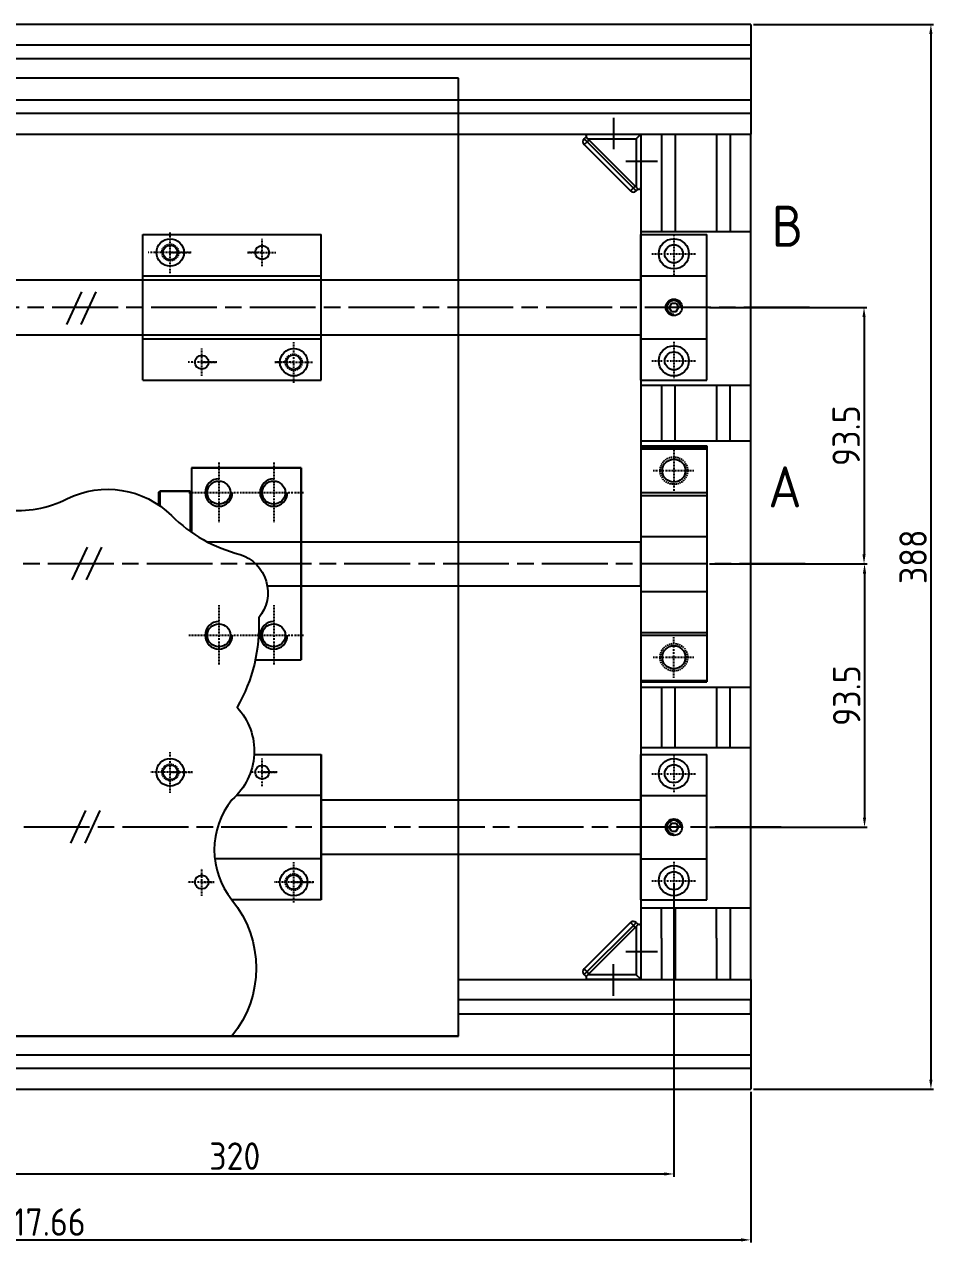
# Model space of a CAD drawing. Header units: millimetres. Extents: x 825 to 4294, y 1031 to 3282.
# Drawn here: x 2074 to 2405.4, y 1108.6 to 1552.5 of the extents above; entities that cross this region are included whole.
import ezdxf

# ---------------------------------------------------------------- set-up
doc = ezdxf.new("R2010")
doc.units = ezdxf.units.MM
for name, pattern in [('ACAD_ISO08W100', [36, 24, -3, 6, -3]), ('AUSGEZOGEN', [0]), ('CENTER', [50.8, 31.75, -6.35, 6.35, -6.35]), ('GESTRICHELT', [0.75, 0.5, -0.25]), ('PHL_THICK', [0]), ('STRICHPUNKT', [1, 0.5, -0.25, 0, -0.25])]:
    doc.linetypes.add(name, pattern=pattern)
doc.layers.add('AM_5', color=3, linetype='Continuous', lineweight=25)
doc.layers.add('linie4fun', color=6, linetype='Continuous', lineweight=25)
for name, color, linetype in [('L2STAR', 2, 'AUSGEZOGEN'), ('L5STAR', 7, 'AUSGEZOGEN'), ('M2STAR', 2, 'STRICHPUNKT'), ('osie', 221, 'ACAD_ISO08W100'), ('U2STAR', 2, 'GESTRICHELT'), ('wozek', 110, 'Continuous')]:
    doc.layers.add(name, color=color, linetype=linetype)
doc.styles.get("Standard").update_dxf_attribs({"font": 'geniso.shx'})
doc.dimstyles.new('AM_ISO$0', dxfattribs={"dimtxt": 3.5, "dimasz": 3.5, "dimexe": 1, "dimexo": 1, "dimgap": 1.5, "dimtad": 1, "dimdsep": 46, "dimtxsty": 'Standard', "dimcen": 0, "dimclrd": 256, "dimclre": 256, "dimclrt": 2, "dimadec": 0, "dimazin": 2, "dimtp": 0.1, "dimtm": 0.1, "dimtfac": 0.71, "dimtdec": 3, "dimtmove": 0, "dimatfit": 3, "dimfxl": 1, "dimlwd": -1, "dimlwe": -1, "dimarcsym": 1})

# ---------------------------------------------------------------- blocks, each defined once
blk = doc.blocks.new('CCLAB_201911010481883_57')
at = {"color": 92, "linetype": 'CENTER'}
blk.add_line((-6, -10), (5.5, -10), dxfattribs=at)
blk = doc.blocks.new('CCLAB_201911010481883_59')
at = {"color": 92, "linetype": 'CENTER'}
blk.add_line((10, 6), (10, -5.5), dxfattribs=at)
blk = doc.blocks.new('*D75')
at = {"layer": 'AM_5', "linetype": 'ByBlock', "transparency": 16777216}
for p, q in [((1990.72, 1239.46), (1990.72, 1132.6)), ((2310.72, 1239.4), (2310.72, 1132.6)), ((1994.22, 1133.6), (2307.22, 1133.6))]:
    blk.add_line(p, q, dxfattribs=at)
at = {"layer": 'AM_5', "transparency": 16777216}
for points in [[(1994.22, 1134.18), (1994.22, 1133.02), (1990.72, 1133.6)], [(2307.22, 1134.18), (2307.22, 1133.02), (2310.72, 1133.6)]]:
    blk.add_solid(points, dxfattribs=at)
at = {"layer": 'DEFPOINTS', "color": 0, "transparency": 16777216}
for p in [(1990.72, 1240.46), (2310.72, 1240.4), (2310.72, 1133.6)]:
    blk.add_point(p, dxfattribs=at)
at = {"layer": 'AM_5', "color": 2, "transparency": 16777216, "insert": (2150.72, 1140.1), "char_height": 10, "attachment_point": 5}
blk.add_mtext('320', dxfattribs=at)
blk = doc.blocks.new('*D76')
at = {"layer": 'AM_5', "linetype": 'ByBlock', "transparency": 16777216}
for p, q in [((1821.06, 1163.5), (1821.06, 1108.57)), ((2338.72, 1163.5), (2338.72, 1108.57)), ((1824.56, 1109.57), (2335.22, 1109.57))]:
    blk.add_line(p, q, dxfattribs=at)
at = {"layer": 'AM_5', "transparency": 16777216}
for points in [[(1824.56, 1110.16), (1824.56, 1108.99), (1821.06, 1109.57)], [(2335.22, 1110.16), (2335.22, 1108.99), (2338.72, 1109.57)]]:
    blk.add_solid(points, dxfattribs=at)
at = {"layer": 'DEFPOINTS', "color": 0, "transparency": 16777216}
for p in [(1821.06, 1164.5), (2338.72, 1164.5), (2338.72, 1109.57)]:
    blk.add_point(p, dxfattribs=at)
at = {"layer": 'AM_5', "color": 2, "transparency": 16777216, "insert": (2079.89, 1116.07), "char_height": 10, "attachment_point": 5}
blk.add_mtext('517.66', dxfattribs=at)
blk = doc.blocks.new('*D77')
at = {"layer": 'AM_5', "linetype": 'ByBlock', "transparency": 16777216}
for p, q in [((2323.72, 1449.39), (2381.02, 1449.39)), ((2380.02, 1445.89), (2380.02, 1359.39)), ((2323.72, 1355.89), (2381.02, 1355.89))]:
    blk.add_line(p, q, dxfattribs=at)
at = {"layer": 'AM_5', "transparency": 16777216}
for points in [[(2379.44, 1445.89), (2380.6, 1445.89), (2380.02, 1449.39)], [(2379.44, 1359.39), (2380.6, 1359.39), (2380.02, 1355.89)]]:
    blk.add_solid(points, dxfattribs=at)
at = {"layer": 'DEFPOINTS', "color": 0, "transparency": 16777216}
for p in [(2322.72, 1449.39), (2322.72, 1355.89), (2380.02, 1355.89)]:
    blk.add_point(p, dxfattribs=at)
at = {"layer": 'AM_5', "color": 2, "transparency": 16777216, "insert": (2373.52, 1402.64), "char_height": 10, "attachment_point": 5, "rotation": 90}
blk.add_mtext('93.5', dxfattribs=at)
blk = doc.blocks.new('*D78')
at = {"layer": 'AM_5', "linetype": 'ByBlock', "transparency": 16777216}
for p, q in [((2323.72, 1355.89), (2381.2, 1355.89)), ((2380.2, 1352.39), (2380.2, 1263.46)), ((2323.72, 1259.96), (2381.2, 1259.96))]:
    blk.add_line(p, q, dxfattribs=at)
at = {"layer": 'AM_5', "transparency": 16777216}
for points in [[(2379.62, 1352.39), (2380.79, 1352.39), (2380.2, 1355.89)], [(2379.62, 1263.46), (2380.79, 1263.46), (2380.2, 1259.96)]]:
    blk.add_solid(points, dxfattribs=at)
at = {"layer": 'DEFPOINTS', "color": 0, "transparency": 16777216}
for p in [(2322.72, 1355.89), (2322.72, 1259.96), (2380.2, 1259.96)]:
    blk.add_point(p, dxfattribs=at)
at = {"layer": 'AM_5', "color": 2, "transparency": 16777216, "insert": (2373.7, 1307.93), "char_height": 10, "attachment_point": 5, "rotation": 90}
blk.add_mtext('93.5', dxfattribs=at)
blk = doc.blocks.new('*D79')
at = {"layer": 'AM_5', "linetype": 'ByBlock', "transparency": 16777216}
for p, q in [((2339.72, 1552.52), (2405.39, 1552.52)), ((2404.39, 1549.02), (2404.39, 1168)), ((2339.72, 1164.5), (2405.39, 1164.5))]:
    blk.add_line(p, q, dxfattribs=at)
at = {"layer": 'AM_5', "transparency": 16777216}
for points in [[(2403.8, 1549.02), (2404.97, 1549.02), (2404.39, 1552.52)], [(2403.8, 1168), (2404.97, 1168), (2404.39, 1164.5)]]:
    blk.add_solid(points, dxfattribs=at)
at = {"layer": 'DEFPOINTS', "color": 0, "transparency": 16777216}
for p in [(2338.72, 1552.52), (2338.72, 1164.5), (2404.39, 1164.5)]:
    blk.add_point(p, dxfattribs=at)
at = {"layer": 'AM_5', "color": 2, "transparency": 16777216, "insert": (2397.89, 1358.51), "char_height": 10, "attachment_point": 5, "rotation": 90}
blk.add_mtext('388', dxfattribs=at)

msp = doc.modelspace()

# ---------------------------------------------------------------- linework, layer by layer
at = {"layer": 'L2STAR'}
for centre, radius, start, end in [((2310.71594, 1449.3901), 2.5, 0, 270), ((2144.91776, 1381.8901), 5, 90, 0), ((2164.91776, 1381.8901), 5, 90, 0), ((2144.91776, 1329.8901), 5, 90, 0), ((2164.91776, 1329.8901), 5, 90, 0), ((2310.71594, 1259.96429), 2.5, 0, 270)]:
    msp.add_arc(centre, radius, start, end, dxfattribs=at)
at = {"layer": 'L5STAR'}
for p, q in [((2117.18787, 1422.8901), (2117.18787, 1475.8901)), ((2117.18787, 1475.8901), (2182.18787, 1475.8901)), ((2182.18787, 1422.8901), (2182.18787, 1475.8901)), ((2298.71594, 1422.8901), (2298.71594, 1475.8901)), ((2298.71594, 1475.8901), (2322.71594, 1475.8901)), ((2322.71594, 1422.8901), (2322.71594, 1475.8901)), ((2117.18787, 1460.8901), (2182.18787, 1460.8901)), ((2298.71594, 1460.8901), (2322.71594, 1460.8901)), ((2309.84991, 1450.8901), (2308.98389, 1449.3901)), ((2309.84991, 1447.8901), (2308.98389, 1449.3901)), ((2309.84991, 1450.8901), (2311.58196, 1450.8901)), ((2309.84991, 1447.8901), (2311.58196, 1447.8901)), ((2311.58196, 1450.8901), (2312.44799, 1449.3901)), ((2311.58196, 1447.8901), (2312.44799, 1449.3901)), ((2117.18787, 1437.8901), (2182.18787, 1437.8901)), ((2298.71594, 1437.8901), (2322.71594, 1437.8901)), ((2117.18787, 1422.8901), (2182.18787, 1422.8901)), ((2298.71594, 1422.8901), (2322.71594, 1422.8901)), ((2298.71594, 1398.8901), (2298.71594, 1312.8901)), ((2298.71594, 1398.8901), (2322.71594, 1398.8901)), ((2322.71594, 1398.8901), (2322.71594, 1312.8901)), ((2298.71594, 1398.3901), (2322.71594, 1398.3901)), ((2298.71594, 1397.8901), (2322.71594, 1397.8901)), ((2134.91776, 1390.8901), (2174.91776, 1390.8901)), ((2174.91776, 1390.8901), (2134.91776, 1390.8901)), ((2134.91776, 1390.8901), (2134.91776, 1367.44602)), ((2174.91776, 1390.8901), (2174.91776, 1320.8901)), ((2174.91776, 1320.8901), (2174.91776, 1390.8901)), ((2122.91776, 1381.8901), (2123.41776, 1382.3901)), ((2122.91776, 1381.8901), (2122.91776, 1377.41902)), ((2134.41776, 1382.3901), (2123.41776, 1382.3901)), ((2123.41776, 1382.3901), (2123.41776, 1377.07309)), ((2123.41776, 1382.3901), (2134.41776, 1382.3901)), ((2134.41776, 1382.3901), (2134.91776, 1381.8901)), ((2134.41776, 1382.3901), (2134.41776, 1367.79855)), ((2134.91776, 1381.8901), (2134.91776, 1367.44602)), ((2298.71594, 1381.8901), (2322.71594, 1381.8901)), ((2298.71594, 1380.8901), (2322.71594, 1380.8901)), ((2298.71594, 1365.8901), (2322.71594, 1365.8901)), ((2298.71594, 1345.8901), (2322.71594, 1345.8901)), ((2298.71594, 1330.8901), (2322.71594, 1330.8901)), ((2298.71594, 1329.8901), (2322.71594, 1329.8901)), ((2158.18803, 1320.8901), (2174.91776, 1320.8901)), ((2298.71594, 1313.3901), (2322.71594, 1313.3901)), ((2298.71594, 1312.8901), (2322.71594, 1312.8901)), ((2157.76815, 1286.46429), (2182.18787, 1286.46429)), ((2182.18787, 1233.46429), (2182.18787, 1286.46429)), ((2182.18787, 1286.46429), (2182.18787, 1233.46429)), ((2298.71594, 1233.46429), (2298.71594, 1286.46429)), ((2298.71594, 1286.46429), (2322.71594, 1286.46429)), ((2322.71594, 1233.46429), (2322.71594, 1286.46429)), ((2182.18787, 1271.46429), (2151.26588, 1271.46429)), ((2182.18787, 1259.96429), (2182.18787, 1271.46429)), ((2298.71594, 1271.46429), (2322.71594, 1271.46429)), ((2309.84991, 1261.46429), (2308.98389, 1259.96429)), ((2309.84991, 1261.46429), (2311.58196, 1261.46429)), ((2311.58196, 1261.46429), (2312.44799, 1259.96429)), ((2309.84991, 1258.46429), (2308.98389, 1259.96429)), ((2309.84991, 1258.46429), (2311.58196, 1258.46429)), ((2311.58196, 1258.46429), (2312.44799, 1259.96429)), ((2182.18787, 1248.46429), (2143.40863, 1248.46429)), ((2298.71594, 1248.46429), (2322.71594, 1248.46429)), ((2182.18787, 1233.46429), (2149.68787, 1233.46429)), ((2298.71594, 1233.46429), (2322.71594, 1233.46429))]:
    msp.add_line(p, q, dxfattribs=at)
for centre, radius in [((2127.18787, 1469.3901), 5), ((2310.71594, 1468.8901), 5.5), ((2127.18787, 1469.3901), 2.65), ((2160.68787, 1469.3901), 2.5), ((2310.71594, 1468.8901), 3.3), ((2310.71594, 1449.3901), 3), ((2172.18787, 1429.3901), 5), ((2310.71594, 1429.8901), 5.5), ((2138.68787, 1429.3901), 2.5), ((2172.18787, 1429.3901), 2.65), ((2310.71594, 1429.8901), 3.3), ((2310.71594, 1389.8901), 4.2), ((2144.91776, 1381.8901), 4.2), ((2164.91776, 1381.8901), 4.2), ((2144.91776, 1329.8901), 4.2), ((2164.91776, 1329.8901), 4.2), ((2310.71594, 1321.8901), 4.2), ((2127.18787, 1279.96429), 5), ((2310.71594, 1279.46429), 5.5), ((2127.18787, 1279.96429), 2.65), ((2160.68787, 1279.96429), 2.5), ((2310.71594, 1279.46429), 3.3), ((2310.71594, 1259.96429), 3), ((2172.18787, 1239.96429), 5), ((2310.71594, 1240.46429), 5.5), ((2310.71594, 1240.46429), 3.3), ((2138.68787, 1239.96429), 2.5), ((2172.18787, 1239.96429), 2.65)]:
    msp.add_circle(centre, radius, dxfattribs=at)
at = {"layer": 'linie4fun'}
for p, q in [((2338.71594, 1552.52065), (1964.21594, 1552.52065)), ((2338.71594, 1552.52065), (2338.71594, 1512.52065)), ((1964.21594, 1545.02065), (2338.71594, 1545.02065)), ((2338.71594, 1540.02065), (1964.21594, 1540.02065)), ((1964.21594, 1525.02065), (2338.71594, 1525.02065)), ((2338.71594, 1520.02065), (1964.21594, 1520.02065)), ((1964.21594, 1512.52065), (2338.71594, 1512.52065)), ((2298.71594, 1512.52065), (2298.71594, 1204.49791)), ((2298.71594, 1512.52065), (2338.71594, 1512.52065)), ((2306.21593, 1512.67749), (2306.21593, 1491.69245)), ((2311.21593, 1512.67749), (2311.21593, 1491.69245)), ((2326.21593, 1512.67749), (2326.21593, 1491.69245)), ((2331.21593, 1512.67749), (2331.21593, 1491.69245)), ((2338.71594, 1204.49791), (2338.71594, 1512.52065)), ((2306.21593, 1491.69245), (2306.21593, 1476.95928)), ((2311.21593, 1491.69245), (2311.21593, 1476.95928)), ((2326.21593, 1491.69245), (2326.21593, 1476.95928)), ((2331.21593, 1491.69245), (2331.21593, 1476.95928)), ((2338.71593, 1476.95928), (2298.71593, 1476.95928)), ((2002.71594, 1459.3901), (2298.71594, 1459.3901)), ((2094.8983, 1455.01626), (2089.34768, 1443.12699)), ((2100.13263, 1455.01625), (2094.582, 1443.12699)), ((2002.71594, 1439.3901), (2298.71594, 1439.3901)), ((2338.71593, 1420.86148), (2298.71593, 1420.86148)), ((2306.21593, 1420.86148), (2306.21593, 1400.78247)), ((2311.21593, 1400.78247), (2311.21593, 1420.86148)), ((2326.21593, 1420.86148), (2326.21593, 1400.78247)), ((2331.21593, 1400.78247), (2331.21593, 1420.86148)), ((2298.71593, 1400.78247), (2338.71593, 1400.78247)), ((2174.91776, 1363.8901), (2140.78481, 1363.8901)), ((2298.71594, 1363.8901), (2174.91776, 1363.8901)), ((2298.71594, 1347.8901), (2298.71594, 1363.8901)), ((2096.92108, 1361.96153), (2091.37045, 1350.07227)), ((2102.1554, 1361.96153), (2096.60478, 1350.07227)), ((2162.56044, 1347.8901), (2298.71594, 1347.8901)), ((2298.71593, 1311.02784), (2338.71593, 1311.02784)), ((2306.21593, 1310.871), (2306.21593, 1288.8901)), ((2311.21593, 1288.8901), (2311.21593, 1310.871)), ((2326.21593, 1310.871), (2326.21593, 1288.8901)), ((2331.21593, 1288.8901), (2331.21593, 1310.871)), ((2338.71593, 1288.8901), (2298.71593, 1288.8901)), ((2182.18787, 1269.96429), (2298.71594, 1269.96429)), ((2298.71594, 1249.96429), (2298.71594, 1269.96429)), ((2298.71594, 1269.96429), (2298.71594, 1249.96429)), ((2096.34066, 1266.08861), (2090.79003, 1254.19935)), ((2101.57498, 1266.08861), (2096.02436, 1254.19935)), ((2298.71594, 1249.96429), (2182.18787, 1249.96429)), ((2298.71593, 1230.54383), (2338.71593, 1230.54383)), ((2306.21593, 1219.57975), (2306.21593, 1230.54383)), ((2311.21593, 1230.54383), (2311.21593, 1219.57975)), ((2326.21593, 1219.57975), (2326.21593, 1230.54383)), ((2331.21593, 1230.54383), (2331.21593, 1219.57975)), ((2306.21593, 1219.57975), (2306.21593, 1204.49791)), ((2311.21593, 1219.57975), (2311.21593, 1204.49791)), ((2326.21593, 1219.57975), (2326.21593, 1204.49791)), ((2331.21593, 1219.57975), (2331.21593, 1204.49791)), ((2232.18787, 1196.99791), (2232.18787, 1204.49791)), ((2232.18787, 1204.49791), (2338.71594, 1204.49791)), ((2298.71594, 1204.49791), (2338.71594, 1204.49791)), ((2338.71594, 1204.49791), (2338.71594, 1164.49791)), ((2338.71594, 1196.99791), (2232.18787, 1196.99791)), ((2338.71594, 1191.99791), (2338.71594, 1196.99791)), ((2232.18787, 1191.99791), (2338.71594, 1191.99791)), ((1821.05934, 1176.99791), (2338.71594, 1176.99791)), ((2338.71594, 1171.99791), (1821.05934, 1171.99791)), ((1821.05934, 1164.49791), (2338.71594, 1164.49791))]:
    msp.add_line(p, q, dxfattribs=at)
at = {"layer": 'linie4fun', "linetype": 'PHL_THICK'}
for p, q in [((2278.00885, 1510.81352), (2278.71596, 1511.52063)), ((2278.00885, 1510.81352), (2279.06951, 1509.75286)), ((2278.00885, 1508.6922), (2279.06951, 1509.75286)), ((2278.71594, 1512.02065), (2278.72233, 1512.10034)), ((2278.71594, 1512.02065), (2278.71594, 1511.52065)), ((2278.71594, 1511.52065), (2279.41594, 1510.82065)), ((2278.72233, 1512.10034), (2278.73973, 1512.17335)), ((2278.73973, 1512.17335), (2278.76645, 1512.23965)), ((2278.76645, 1512.23965), (2278.80068, 1512.29918)), ((2278.80068, 1512.29918), (2278.84129, 1512.35178)), ((2278.84129, 1512.35178), (2278.88714, 1512.39734)), ((2278.88714, 1512.39734), (2278.93714, 1512.43563)), ((2278.93714, 1512.43563), (2278.99037, 1512.46688)), ((2278.99037, 1512.46688), (2279.04578, 1512.49081)), ((2279.04578, 1512.49081), (2279.10244, 1512.5076)), ((2279.06951, 1509.75286), (2279.77662, 1510.45997)), ((2279.06951, 1509.75286), (2297.00881, 1491.81356)), ((2279.10244, 1512.5076), (2279.15943, 1512.51745)), ((2279.15943, 1512.51745), (2279.21594, 1512.52065)), ((2279.21594, 1512.52065), (2297.71594, 1512.52065)), ((2279.41594, 1510.82065), (2297.01594, 1493.22065)), ((2279.41594, 1510.82065), (2297.01594, 1510.82065)), ((2297.01594, 1510.82065), (2298.42304, 1512.22776)), ((2297.01594, 1510.82065), (2297.01594, 1493.22065)), ((2297.71594, 1512.52065), (2297.79638, 1512.51732)), ((2297.79638, 1512.51732), (2297.87859, 1512.50712)), ((2297.87859, 1512.50712), (2297.96169, 1512.48998)), ((2297.96169, 1512.48998), (2298.04465, 1512.465)), ((2298.04465, 1512.465), (2298.12648, 1512.43249)), ((2298.12648, 1512.43249), (2298.20618, 1512.39224)), ((2298.20618, 1512.39224), (2298.28274, 1512.34424)), ((2298.28274, 1512.34424), (2298.35533, 1512.28929)), ((2298.35533, 1512.28929), (2298.42304, 1512.22776)), ((2298.42304, 1512.22776), (2298.48457, 1512.16004)), ((2298.48457, 1512.16004), (2298.53953, 1512.08745)), ((2298.53953, 1512.08745), (2298.58741, 1512.01086)), ((2298.58741, 1512.01086), (2298.62778, 1511.93119)), ((2298.62778, 1511.93119), (2298.66029, 1511.84937)), ((2298.66029, 1511.84937), (2298.68527, 1511.7664)), ((2298.68527, 1511.7664), (2298.70241, 1511.6833)), ((2298.70241, 1511.6833), (2298.7126, 1511.6011)), ((2298.7126, 1511.6011), (2298.71594, 1511.52065)), ((2298.71594, 1511.52065), (2298.71594, 1493.02065)), ((2278.00885, 1508.6922), (2294.88749, 1491.81356)), ((2294.88749, 1491.81356), (2295.94815, 1492.87422)), ((2295.94815, 1492.87422), (2296.65526, 1493.58133)), ((2297.00881, 1491.81356), (2297.71592, 1492.52067)), ((2297.01594, 1493.22065), (2297.71594, 1492.52065)), ((2297.71594, 1492.52065), (2298.21594, 1492.52065)), ((2298.21594, 1492.52065), (2298.29564, 1492.52693)), ((2298.29564, 1492.52693), (2298.36864, 1492.54444)), ((2298.36864, 1492.54444), (2298.43494, 1492.57116)), ((2298.43494, 1492.57116), (2298.49447, 1492.6054)), ((2298.49447, 1492.6054), (2298.54707, 1492.64602)), ((2298.54707, 1492.64602), (2298.59263, 1492.69186)), ((2298.59263, 1492.69186), (2298.63101, 1492.74188)), ((2298.63101, 1492.74188), (2298.66192, 1492.79501)), ((2298.66192, 1492.79501), (2298.68609, 1492.85049)), ((2298.68609, 1492.85049), (2298.70263, 1492.90707)), ((2298.70263, 1492.90707), (2298.71263, 1492.96411)), ((2298.71263, 1492.96411), (2298.71594, 1493.02065)), ((2295.96477, 1224.14679), (2278.00949, 1206.22349)), ((2294.90506, 1225.2084), (2278.01138, 1208.34481)), ((2297.03225, 1223.79941), (2279.41657, 1206.21511)), ((2294.90506, 1225.2084), (2295.96477, 1224.14679)), ((2297.02638, 1225.20651), (2295.96477, 1224.14679)), ((2295.96477, 1224.14679), (2296.67125, 1223.43906)), ((2297.03225, 1223.79941), (2297.01656, 1206.19942)), ((2297.02638, 1225.20651), (2297.73286, 1224.49877)), ((2297.73288, 1224.49879), (2297.03225, 1223.79941)), ((2298.23288, 1224.49834), (2297.73288, 1224.49879)), ((2298.23288, 1224.49834), (2298.31256, 1224.49188)), ((2298.31256, 1224.49188), (2298.38556, 1224.47442)), ((2298.38556, 1224.47442), (2298.45183, 1224.44763)), ((2298.45183, 1224.44763), (2298.51133, 1224.41335)), ((2298.51133, 1224.41335), (2298.5639, 1224.3727)), ((2298.5639, 1224.3727), (2298.60941, 1224.3268)), ((2298.60941, 1224.3268), (2298.64766, 1224.27677)), ((2298.64766, 1224.27677), (2298.67886, 1224.22351)), ((2298.67886, 1224.22351), (2298.70274, 1224.16808)), ((2298.70274, 1224.16808), (2298.71948, 1224.1114)), ((2298.73243, 1223.9979), (2298.71594, 1205.49791)), ((2298.71948, 1224.1114), (2298.72928, 1224.05441)), ((2298.72928, 1224.05441), (2298.73243, 1223.9979)), ((2278.01138, 1208.34481), (2279.07109, 1207.28321)), ((2278.00949, 1206.22349), (2278.71597, 1205.51576)), ((2278.71595, 1205.51574), (2278.7155, 1205.01574)), ((2278.7155, 1205.01574), (2278.72171, 1204.93603)), ((2279.41657, 1206.21511), (2278.71595, 1205.51574)), ((2278.72171, 1204.93603), (2278.73915, 1204.86301)), ((2278.73915, 1204.86301), (2278.76582, 1204.79669)), ((2278.76582, 1204.79669), (2278.8, 1204.73713)), ((2278.8, 1204.73713), (2278.84057, 1204.68449)), ((2278.84057, 1204.68449), (2278.88637, 1204.63889)), ((2278.88637, 1204.63889), (2278.93636, 1204.60046)), ((2278.93636, 1204.60046), (2278.98946, 1204.56951)), ((2278.98946, 1204.56951), (2279.04492, 1204.54529)), ((2279.04492, 1204.54529), (2279.10149, 1204.5287)), ((2279.07109, 1207.28321), (2279.77757, 1206.57547)), ((2279.10149, 1204.5287), (2279.15852, 1204.51864)), ((2279.15852, 1204.51864), (2279.21505, 1204.51529)), ((2297.71505, 1204.4988), (2279.21505, 1204.51529)), ((2297.01656, 1206.19942), (2279.41657, 1206.21511)), ((2297.01656, 1206.19942), (2298.42241, 1204.79106)), ((2297.79549, 1204.50206), (2297.71505, 1204.4988)), ((2297.87771, 1204.51218), (2297.79549, 1204.50206)), ((2297.96083, 1204.52925), (2297.87771, 1204.51218)), ((2298.04381, 1204.55415), (2297.96083, 1204.52925)), ((2298.12567, 1204.58659), (2298.04381, 1204.55415)), ((2298.20537, 1204.62689), (2298.12567, 1204.58659)), ((2298.282, 1204.6747), (2298.20537, 1204.62689)), ((2298.35464, 1204.72959), (2298.282, 1204.6747)), ((2298.42241, 1204.79106), (2298.35464, 1204.72959)), ((2298.484, 1204.85872), (2298.42241, 1204.79106)), ((2298.53902, 1204.93126), (2298.484, 1204.85872)), ((2298.58709, 1205.00778), (2298.53902, 1204.93126)), ((2298.62741, 1205.08744), (2298.58709, 1205.00778)), ((2298.66, 1205.16924), (2298.62741, 1205.08744)), ((2298.68505, 1205.25218), (2298.66, 1205.16924)), ((2298.70227, 1205.33526), (2298.68505, 1205.25218)), ((2298.71253, 1205.41746), (2298.70227, 1205.33526)), ((2298.71594, 1205.49791), (2298.71253, 1205.41746))]:
    msp.add_line(p, q, dxfattribs=at)
for centre, start, end in [((2279.06951, 1509.75286), 135.0000058, 224.9999969), ((2295.94815, 1492.87422), 225.0000031, 314.9999942), ((2295.96477, 1224.14679), 44.9489265, 134.9489176), ((2279.0711, 1207.28321), 134.9489238, 224.9489149)]:
    msp.add_arc(centre, 1.5, start, end, dxfattribs=at)
at = {"layer": 'M2STAR'}
for p, q in [((2127.18787, 1461.8901), (2127.18787, 1476.8901)), ((2160.68787, 1464.3901), (2160.68787, 1474.3901)), ((2310.71594, 1475.8901), (2310.71594, 1460.8901)), ((2134.84704, 1469.3901), (2119.19562, 1469.3901)), ((2127.18787, 1469.3901), (2134.84704, 1469.3901)), ((2160.68787, 1469.3901), (2155.38387, 1469.3901)), ((2155.38387, 1469.3901), (2165.69752, 1469.3901)), ((2302.71594, 1468.8901), (2318.71594, 1468.8901)), ((2138.68787, 1424.3901), (2138.68787, 1434.3901)), ((2172.18787, 1421.8901), (2172.18787, 1436.8901)), ((2310.71594, 1436.8819), (2310.71594, 1423.63844)), ((2302.71594, 1429.8901), (2318.71594, 1429.8901)), ((2144.16622, 1429.3901), (2133.67163, 1429.3901)), ((2138.68787, 1429.3901), (2144.16622, 1429.3901)), ((2172.18787, 1429.3901), (2165.33564, 1429.3901)), ((2165.33564, 1429.3901), (2179.17765, 1429.3901)), ((2310.71594, 1397.3901), (2310.71594, 1382.3901)), ((2144.91776, 1392.8901), (2144.91776, 1370.8901)), ((2164.91776, 1392.8901), (2164.91776, 1370.8901)), ((2303.21594, 1389.8901), (2318.21594, 1389.8901)), ((2133.91776, 1381.8901), (2175.91776, 1381.8901)), ((2144.91776, 1340.8901), (2144.91776, 1318.8901)), ((2164.91776, 1340.8901), (2164.91776, 1318.8901)), ((2133.91776, 1329.8901), (2175.91776, 1329.8901)), ((2310.71594, 1314.3901), (2310.71594, 1329.3901)), ((2303.21594, 1321.8901), (2318.21594, 1321.8901)), ((2127.18787, 1272.46429), (2127.18787, 1287.46429)), ((2160.68787, 1274.96429), (2160.68787, 1284.96429)), ((2310.71594, 1286.46429), (2310.71594, 1272.59281)), ((2135.25259, 1279.96429), (2119.99348, 1279.96429)), ((2127.18787, 1279.96429), (2135.25259, 1279.96429)), ((2166.15526, 1279.96429), (2156.48327, 1279.96429)), ((2160.68787, 1279.96429), (2166.15526, 1279.96429)), ((2302.71594, 1279.46429), (2318.71594, 1279.46429)), ((2138.68787, 1234.96429), (2138.68787, 1244.96429)), ((2172.18787, 1232.46429), (2172.18787, 1247.46429)), ((2310.71594, 1247.33544), (2310.71594, 1233.46429)), ((2143.17534, 1239.96429), (2133.5895, 1239.96429)), ((2138.68787, 1239.96429), (2143.17534, 1239.96429)), ((2179.46461, 1239.96429), (2165.08584, 1239.96429)), ((2172.18787, 1239.96429), (2179.46461, 1239.96429)), ((2302.71594, 1240.46429), (2318.71594, 1240.46429))]:
    msp.add_line(p, q, dxfattribs=at)
at = {"layer": 'osie'}
for p, q in [((2360.18187, 1449.3901), (1947.19027, 1449.3901)), ((2358.63184, 1355.8901), (1721.01311, 1355.8901)), ((2349.80545, 1259.96429), (1956.72986, 1259.96429))]:
    msp.add_line(p, q, dxfattribs=at)
at = {"layer": 'U2STAR'}
for centre, radius in [((2127.18787, 1469.3901), 3), ((2172.18787, 1429.3901), 3), ((2310.71594, 1389.8901), 5), ((2310.71594, 1321.8901), 5), ((2127.18787, 1279.96429), 3), ((2172.18787, 1239.96429), 3)]:
    msp.add_circle(centre, radius, dxfattribs=at)
at = {"layer": 'wozek'}
for p, q in [((2232.18787, 1532.93142), (2067.18787, 1532.93142)), ((2232.18787, 1183.79235), (2232.18787, 1532.93142)), ((2232.18787, 1183.79235), (2067.18787, 1183.79235)), ((2067.18787, 1183.79235), (2232.18787, 1183.79235))]:
    msp.add_line(p, q, dxfattribs=at)
msp.add_lwpolyline([(2067.18787, 1375.60658, 0.145259012), (2089.56827, 1379.60336, -0.322673344), (2127.68081, 1373.49065, 0.135062082), (2152.61864, 1359.3844, -0.530628562), (2159.41844, 1336.20137, -0.144361165), (2151.56773, 1303.66472, -0.423598327), (2149.68787, 1269.96429, 0.354077052), (2149.68787, 1233.46429, -0.354077052), (2149.68787, 1183.79235, -0.730292294)], format="xyb", dxfattribs=at)

# ---------------------------------------------------------------- block references
for name, p, rotation in [('CCLAB_201911010481883_57', (2298.71594, 1512.52065), 270), ('CCLAB_201911010481883_59', (2298.71594, 1512.52065), 270), ('CCLAB_201911010481883_57', (2298.71505, 1204.49791), 179.9489207069878), ('CCLAB_201911010481883_59', (2298.71505, 1204.49791), 179.9489207069878)]:
    msp.add_blockref(name, p, dxfattribs=dict(rotation=rotation))

# ---------------------------------------------------------------- texts
at = {"layer": 'linie4fun', "char_height": 15, "attachment_point": 1}
for s, insert in [('B', (2346.38918, 1486.47565)), ('A', (2345.14316, 1391.48504))]:
    msp.add_mtext_dynamic_manual_height_columns(s, width=6.4629812, gutter_width=12.5, heights=[0], dxfattribs=dict(at, insert=insert))

# ---------------------------------------------------------------- dimensions: what is measured, and where the dimension line sits
at = {"layer": 'AM_5'}
for base, p1, p2, text, picture, middle in [((2404.38784, 1164.49791), (2338.71594, 1552.52065), (2338.71594, 1164.49791), '388', '*D79', (2397.88784, 1358.50928)), ((2380.20205, 1259.96429), (2322.71594, 1355.8901), (2322.71594, 1259.96429), '93.5', '*D78', (2373.70205, 1307.92719))]:
    dim = msp.add_linear_dim(base=base, p1=p1, p2=p2, angle=90, text=text, dimstyle='AM_ISO$0', override={"dimtxt": 10, "dimpost": ''}, dxfattribs=at)
    dim.commit()
    dim.dimension.update_dxf_attribs({"geometry": picture, "text_midpoint": middle})
for base, p1, p2, angle, override, picture, middle in [((2380.02135, 1355.8901), (2322.71594, 1449.3901), (2322.71594, 1355.8901), 90, {"dimtxt": 10, "dimpost": ''}, '*D77', (2373.52135, 1402.6401)), ((2310.71594, 1133.60055), (1990.71594, 1240.46429), (2310.71594, 1240.39986), 0, {"dimtxt": 10, "dimpost": ''}, '*D75', (2150.71594, 1140.10153)), ((2338.71594, 1109.5731), (1821.05934, 1164.49791), (2338.71594, 1164.49791), 0, {"dimtxt": 10}, '*D76', (2079.88764, 1116.0731))]:
    dim = msp.add_linear_dim(base=base, p1=p1, p2=p2, angle=angle, dimstyle='AM_ISO$0', override=override, dxfattribs=at)
    dim.commit()
    dim.dimension.update_dxf_attribs({"geometry": picture, "text_midpoint": middle})

doc.saveas('drawing.dxf')
